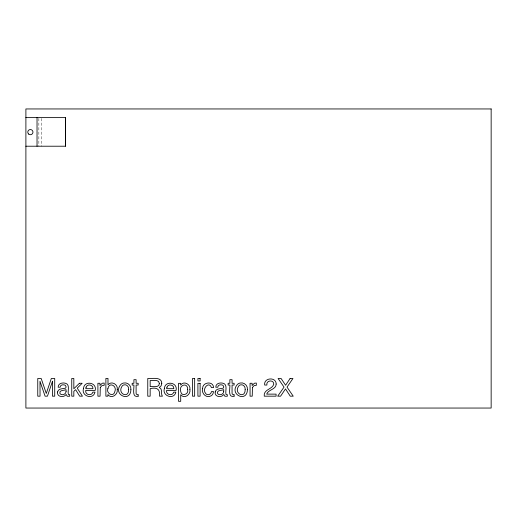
<?xml version="1.0" encoding="UTF-8"?>
<svg xmlns="http://www.w3.org/2000/svg" width="517" height="517" viewBox="0 0 517 517"><rect width="100%" height="100%" fill="white"/><g stroke="black" fill="none" stroke-linecap="round" stroke-linejoin="round"><path stroke-width="0.39" stroke-dasharray="2.58 1.94" d="M41.231 118.412L41.231 146.214M38.853 118.412L38.853 146.214"/><path stroke-width="0.78" d="M25.85 117.617L65.504 117.617L65.504 146.214L25.85 146.214M65.407 117.617L65.407 146.214M37.03 117.617L37.03 146.214M52.488 381.255L52.443 396.177L54.718 396.177L54.718 378.489L51.325 378.489L46.278 393.443L41.198 378.489L37.76 378.489L37.76 396.177L40.048 396.177L39.99 381.255L45.076 396.177L47.448 396.177L52.488 381.255M187.684 389.65C188.983 394.432 181.383 396.966 180.737 391.563C178.307 384.9 188.02 381.817 187.684 389.65M107.943 388.422C105.694 393.424 113.63 397.547 114.806 391.653C117.404 385.908 109.21 381.585 107.943 388.422M117.243 389.482C118.251 394.607 111.252 399.447 107.885 394.529L107.885 396.177L105.882 396.177L105.882 378.431L107.988 378.431L107.988 384.848C111.278 380.467 118.257 384.37 117.243 389.482M130.904 389.456C130.814 402.95 112.532 394.768 120.539 384.835A5.325 5.325 0 0 1 123.653 383.026C127.531 382.057 131.344 385.508 130.904 389.456M202.612 388.48C201.21 393.321 206.225 398.601 210.968 395.886A4.427 4.427 0 0 0 212.92 393.831L213.553 391.615L211.44 391.615C211.188 393.553 209.385 395.13 207.395 394.613A2.656 2.656 0 0 1 205.637 393.372C201.636 388.991 209.042 380.551 211.44 387.614L213.553 387.614C213.463 380.712 202.399 381.998 202.612 388.48M247.423 389.456C247.333 402.95 229.05 394.768 237.057 384.835A5.325 5.325 0 0 1 240.166 383.026C244.05 382.057 247.856 385.508 247.423 389.456M83.508 388.493C80.904 396.106 93.312 400.184 94.999 392.132L92.866 392.132C91.819 396.423 84.846 394.994 85.725 390.419L95.18 390.419C97.248 382.225 84.019 380.266 83.508 388.493M164.38 388.493C161.776 396.106 174.184 400.184 175.87 392.132L173.738 392.132C172.691 396.423 165.718 394.994 166.597 390.419L176.051 390.419C178.119 382.225 164.891 380.266 164.38 388.493M189.901 389.443C191.038 394.529 184.291 399.421 180.711 394.729L180.711 401.321L178.546 401.321L178.546 383.343L180.653 383.343L180.653 385.049C183.787 380.434 190.857 384.338 189.901 389.443M159.352 383.485C159.398 388.067 152.832 386.27 150.163 386.593L150.163 380.544C152.825 380.958 159.236 378.916 159.352 383.485M57.549 391.944C56.54 396.914 63.824 398.103 66.182 394.465L67.216 396.255L69.672 396.235L69.672 394.639L68.38 394.503C67.352 391.052 70.493 384.247 65.2 383.187C62.311 382.399 57.898 383.543 58.137 387.22L60.159 387.22C60.218 384.616 63.539 384.338 65.342 385.301L66.131 386.903L65.614 388.157C62.925 388.874 58.272 388.338 57.549 391.944M215.188 391.944C214.18 396.914 221.463 398.103 223.822 394.465L224.856 396.255L227.312 396.235L227.312 394.639L226.019 394.503C224.992 391.052 228.133 384.247 222.84 383.187C219.951 382.399 215.537 383.543 215.776 387.22L217.799 387.22C217.857 384.616 221.179 384.338 222.982 385.301L223.777 386.903L223.254 388.157C220.565 388.874 215.912 388.338 215.188 391.944M276.168 384.041C276.143 389.669 268.258 389.443 266.669 394.128L276.084 394.128L276.084 396.177L264.245 396.177C263.334 389.307 272.414 389.443 273.771 384.137C273.855 379.239 265.867 380.318 266.869 385.049L264.665 385.049C263.457 377.539 276.298 376.66 276.168 384.041M128.643 389.521C128.843 399.286 117.016 393.56 122.018 386.315A2.947 2.947 0 0 1 123.983 384.894C126.807 384.092 129.004 386.852 128.643 389.521M245.161 389.521C245.362 399.286 233.529 393.56 238.537 386.315A2.947 2.947 0 0 1 240.502 384.894C243.32 384.092 245.523 386.852 245.161 389.521M161.782 383.259L161.123 385.856L159.288 387.485C162.648 388.706 160.774 392.888 161.989 395.389L162.454 396.177L159.52 396.177C160.302 389.262 157.142 387.033 150.163 388.59L150.163 396.177L147.765 396.177L147.765 378.489C151.946 378.89 161.53 376.344 161.782 383.259M66.073 391.363C66.247 394.309 61.568 396.061 59.914 393.586C58.919 389.753 63.992 390.762 66.073 389.618L66.073 391.363M223.712 391.363C223.887 394.309 219.208 396.061 217.554 393.586C216.558 389.753 221.631 390.762 223.712 389.618L223.712 391.363M100.285 387.466L100.065 396.177L97.9 396.177L97.9 383.278L99.962 383.278L99.962 385.508L102.263 383.226L104.175 383.052L104.175 385.339L102.017 385.546L100.285 387.466M252.451 387.466L252.231 396.177L250.06 396.177L250.06 383.278L252.122 383.278L252.122 385.508L254.422 383.226L256.335 383.052L256.335 385.339L254.177 385.546L252.451 387.466M86.087 387.181L85.783 388.7L92.95 388.7C93.377 384.693 87.328 383.414 86.087 387.181M166.959 387.181L166.661 388.7L173.822 388.7C174.248 384.693 168.199 383.414 166.959 387.181M290.089 378.489L285.61 385.255L281.093 378.489L278.094 378.489L284.033 387.11L277.7 396.177L280.589 396.177L285.487 388.907L290.257 396.177L293.229 396.177L287.006 387.11L292.945 378.489L290.089 378.489M79.392 383.278L73.828 388.758L73.828 378.489L71.747 378.489L71.747 396.177L73.828 396.177L73.828 391.337L75.65 389.676L79.67 396.177L82.436 396.177L77.227 388.112L82.164 383.278L79.392 383.278M138.168 396.177C131.589 398.084 134.246 388.332 133.916 385.049L132.171 385.049L132.171 383.278L133.916 383.278L133.916 379.678L136.107 379.678L136.107 383.278L138.168 383.278L138.168 385.049L136.107 385.049L136.107 393.469L136.566 394.374L138.168 394.465L138.168 396.177M234.117 396.177C227.538 398.084 230.194 388.332 229.865 385.049L228.12 385.049L228.12 383.278L229.865 383.278L229.865 379.678L232.062 379.678L232.062 383.278L234.117 383.278L234.117 385.049L232.062 385.049L232.062 393.469L232.514 394.374L234.117 394.465L234.117 396.177M491.15 108.951L25.895 108.951L25.895 408.049L491.15 408.049L491.15 108.951M194.657 378.489L192.492 378.489L192.492 396.177L194.657 396.177L194.657 378.489M200.111 378.489L197.908 378.489L197.908 380.945L200.111 380.945L200.111 378.489M200.111 383.343L197.908 383.343L197.908 396.177L200.111 396.177L200.111 383.343M28.616 134.045A2.598 2.598 0 0 0 32.907 132.695A2.598 2.598 0 0 0 29.592 129.657A2.598 2.598 0 0 0 28.616 134.045"/></g></svg>
